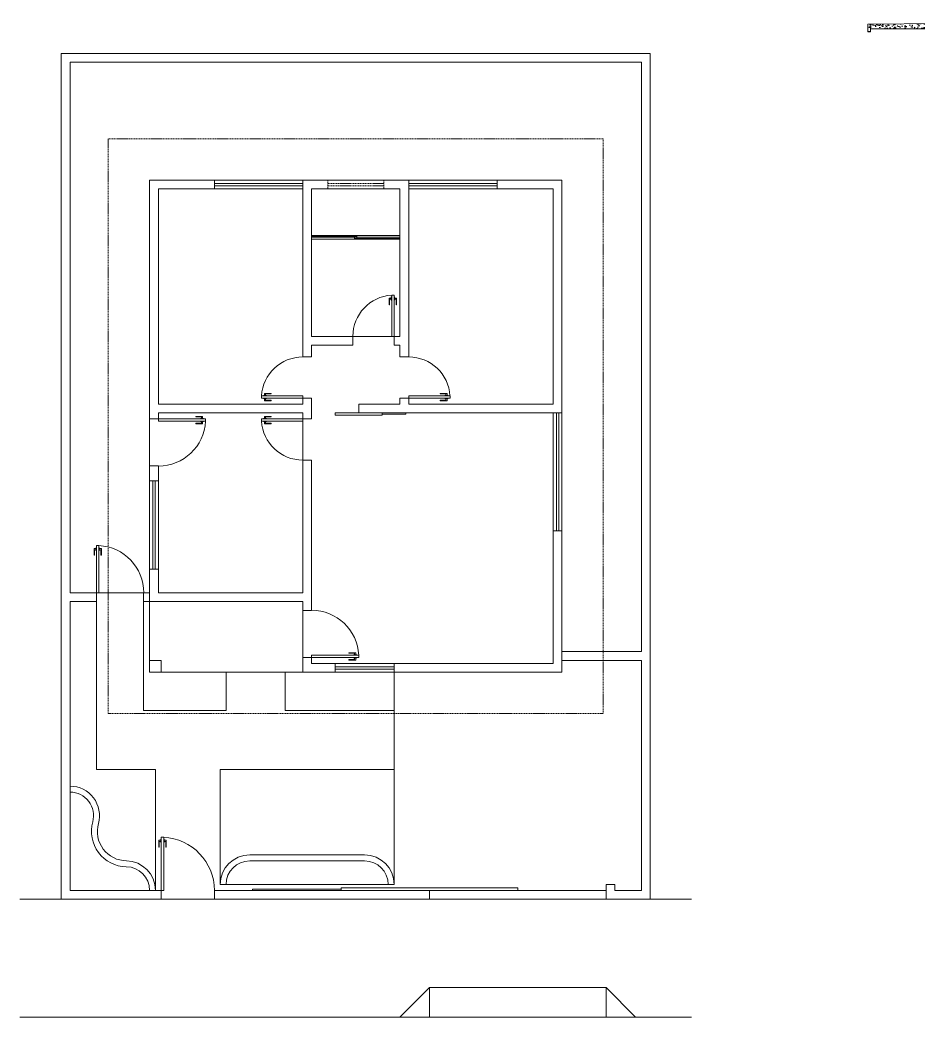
# Model space of a CAD drawing. Header units: centimetres. Extents: x 35234 to 39690, y -7016 to -4021.
# Drawn here: x 35234 to 36758, y -6275 to -4583 of the extents above; entities that cross this region are included whole.
import ezdxf

# ---------------------------------------------------------------- set-up
doc = ezdxf.new("R2010")
doc.units = ezdxf.units.CM
doc.header["$LTSCALE"] = 0.3
doc.linetypes.add('HIDDEN', pattern=[9.525, 6.35, -3.175])
for name, color, linetype, lineweight in [('Janelas', 86, 'Continuous', 5), ('Paredes', 87, 'Continuous', 20), ('Piso', 253, 'Continuous', 5), ('Portas', 152, 'Continuous', 5), ('Projeção Cobertura', 52, 'HIDDEN', 15), ('Terra', 46, 'Continuous', 13)]:
    doc.layers.add(name, color=color, linetype=linetype, lineweight=lineweight)

# ---------------------------------------------------------------- blocks, each defined once
blk = doc.blocks.new('porta70')
at = {"layer": 'Portas'}
for p, q in [((0, 0), (0, 70)), ((0, 70), (4, 70)), ((4, 70), (4, 0)), ((-0.75, 65), (-4.25, 65)), ((-4.25, 65), (-4.25, 53.5)), ((-4.25, 53.5), (-3.5, 53.5)), ((-3.5, 53.5), (-3.5, 63)), ((-3.5, 63), (-0.75, 63)), ((0, 66.75), (-0.75, 66.75)), ((-0.75, 66.75), (-0.75, 61.25)), ((-0.75, 61.25), (0, 61.25)), ((4, 66.75), (4.75, 66.75)), ((4.75, 61.25), (4, 61.25)), ((4.75, 66.75), (4.75, 61.25)), ((4.75, 65), (8.25, 65)), ((7.5, 63), (4.75, 63)), ((7.5, 53.5), (7.5, 63)), ((8.25, 53.5), (7.5, 53.5)), ((8.25, 65), (8.25, 53.5)), ((4, 0), (0, 0))]:
    blk.add_line(p, q, dxfattribs=at)
blk.add_arc((0, 0), 70, 0, 86.72951, dxfattribs=at)
blk = doc.blocks.new('portacorrer80')
at = {"layer": 'Portas'}
for p, q in [((0, 0), (-80, 0)), ((-80, 0), (-80, -4)), ((0, -4), (0, 0)), ((40, 0), (0, 0)), ((40, -2), (40, 0)), ((-80, -4), (0, -4)), ((0, -2), (40, -2))]:
    blk.add_line(p, q, dxfattribs=at)
blk = doc.blocks.new('janela100')
at = {"layer": 'Janelas'}
for p, q in [((0, 7.5), (100, 7.5)), ((0, 7.5), (0, -7.5)), ((0, 2), (100, 2)), ((100, 7.5), (100, -7.5)), ((0, -2), (100, -2)), ((0, -7.5), (100, -7.5))]:
    blk.add_line(p, q, dxfattribs=at)
blk = doc.blocks.new('porta80')
at = {"layer": 'Portas'}
for p, q in [((-0.75, 75), (-4.25, 75)), ((-4.25, 75), (-4.25, 63.5)), ((-3.5, 63.5), (-3.5, 73)), ((-3.5, 73), (-0.75, 73)), ((0, 76.75), (-0.75, 76.75)), ((-0.75, 76.75), (-0.75, 71.25)), ((-0.75, 71.25), (0, 71.25)), ((0, 0), (0, 80)), ((0, 80), (4, 80)), ((4, 80), (4, 0)), ((4, 76.75), (4.75, 76.75)), ((4.75, 71.25), (4, 71.25)), ((4.75, 76.75), (4.75, 71.25)), ((4.75, 75), (8.25, 75)), ((7.5, 73), (4.75, 73)), ((7.5, 63.5), (7.5, 73)), ((8.25, 75), (8.25, 63.5)), ((-4.25, 63.5), (-3.5, 63.5)), ((8.25, 63.5), (7.5, 63.5)), ((4, 0), (0, 0))]:
    blk.add_line(p, q, dxfattribs=at)
blk.add_arc((0, 0), 80.1, 0, 87.13759, dxfattribs=at)
blk = doc.blocks.new('porta90')
at = {"layer": 'Portas'}
for p, q in [((-0.75, 85), (-4.25, 85)), ((-4.25, 85), (-4.25, 73.5)), ((0, 86.75), (-0.75, 86.75)), ((-0.75, 86.75), (-0.75, 81.25)), ((0, 0), (0, 90)), ((0, 90), (4, 90)), ((4, 90), (4, 0)), ((4, 86.75), (4.75, 86.75)), ((4.75, 86.75), (4.75, 81.25)), ((4.75, 85), (8.25, 85)), ((8.25, 85), (8.25, 73.5)), ((-4.25, 73.5), (-3.5, 73.5)), ((-3.5, 73.5), (-3.5, 83)), ((-3.5, 83), (-0.75, 83)), ((-0.75, 81.25), (0, 81.25)), ((4.75, 81.25), (4, 81.25)), ((7.5, 83), (4.75, 83)), ((7.5, 73.5), (7.5, 83)), ((8.25, 73.5), (7.5, 73.5)), ((4, 0), (0, 0))]:
    blk.add_line(p, q, dxfattribs=at)
blk.add_arc((0, 0), 90, 0, 87.4552, dxfattribs=at)

msp = doc.modelspace()

# ---------------------------------------------------------------- hatches: boundary and pattern name
at = {"layer": 'Piso'}
h = msp.add_hatch(dxfattribs=at)
h.set_pattern_fill('AR-CONC', color=256, scale=0.08)
h.set_pattern_definition([(50, (-18027.649, -2796.672), (14.5747735, -1.2751268), [1.524, -16.764]), (355, (-18027.649, -2796.672), (-2.8194737, 15.2845476), [1.2192, -13.4112467]), (100.451445, (-18026.434, -2796.778), (11.7552998, 14.00942), [1.2952007, -14.2472196]), (46.1842, (-18027.649, -2792.608), (21.686323, -3.363386), [2.286, -25.146]), (96.635558, (-18025.842, -2792.888), (18.992331, 19.79409), [1.942802, -21.370849]), (351.18415, (-18027.649, -2792.608), (18.992331, 19.79409), [1.828797, -20.116779]), (21, (-18025.617, -2793.624), (12.1291513, -8.1812159), [1.524, -16.764]), (326, (-18025.617, -2793.624), (4.9441623, 14.7350373), [1.2192, -13.4112]), (71.451445, (-18024.606, -2794.305), (17.0733135, 6.5538215), [1.2952007, -14.247195]), (37.5, (-18027.649, -2796.6717), (0.24708826, 6.7644031), [0, -13.24864, 0, -13.6144, 0, -13.462]), (7.5, (-18027.649, -2796.672), (5.345573, 8.014446), [0, -7.76224, 0, -12.94384, 0, -5.1308]), (327.5, (-18032.18, -2796.6717), (10.8472476, -0.4582995), [0, -5.08, 0, -15.8496, 0, -21.0312]), (317.5, (-18034.212, -2796.672), (11.8503345, 2.0341193), [0, -6.604, 0, -10.52576, 0, -14.9352])])
h.paths.add_polyline_path([(36892.8, -4583.5), (36877.8, -4583.5), (36877.8, -4588.5), (36677.8, -4590.4), (36677.8, -4590.5), (36677.7, -4598.5), (36877.8, -4598.5), (36877.8, -4613.5), (36881.5, -4613.5), (36883.4, -4623.5), (36885.3, -4613.5), (36887.1, -4603.5), (36889, -4613.5), (36892.8, -4613.5)])
h.paths.add_polyline_path([(36677.8, -4590.5), (36677.7, -4590.4), (36672.8, -4590.5), (36672.8, -4603.5), (36677.7, -4603.5)])
at = {"layer": 'Portas'}
h = msp.add_hatch(color=256, dxfattribs=at)
h.dxf.hatch_style = 1
h.paths.add_polyline_path([(35801.8, -4950.3), (35728.8, -4950.3), (35728.8, -4952.3), (35801.8, -4952.3)])
h.paths.add_polyline_path([(35878.8, -4952.3), (35805.8, -4952.3), (35805.8, -4954.3), (35878.8, -4954.3)])

# ---------------------------------------------------------------- linework, layer by layer
at = {"layer": 'Janelas', "linetype": 'HIDDEN'}
for p, q in [((35756.3, -4855.3), (35756.3, -4870.3)), ((35851.3, -4855.3), (35851.3, -4870.3)), ((35756.3, -4860.8), (35851.3, -4860.8)), ((35756.3, -4864.8), (35851.3, -4864.8))]:
    msp.add_line(p, q, dxfattribs=at)
at = {"layer": 'Paredes'}
for p, q in [((35563.8, -4855.3), (35453.8, -4855.3)), ((35453.8, -4855.3), (35453.8, -5260.3)), ((35563.8, -4855.3), (35563.8, -4870.3)), ((35893.8, -4855.3), (35713.8, -4855.3)), ((35713.8, -4855.3), (35713.8, -5155.3)), ((35893.8, -4855.3), (35893.8, -5155.3)), ((36153.8, -4855.3), (36043.8, -4855.3)), ((36043.8, -4855.3), (36043.8, -4870.3)), ((36153.8, -5250.3), (36153.8, -4855.3)), ((35563.8, -4870.3), (35468.8, -4870.3)), ((35468.8, -4870.3), (35468.8, -5235.3)), ((35878.8, -4870.3), (35728.8, -4870.3)), ((35728.8, -4870.3), (35728.8, -5120.3)), ((35878.8, -4870.3), (35878.8, -5120.3)), ((36138.8, -4870.3), (36043.8, -4870.3)), ((36138.8, -5235.3), (36138.8, -4870.3)), ((35728.8, -5120.3), (35798.8, -5120.3)), ((35798.8, -5135.3), (35798.8, -5120.3)), ((35868.8, -5120.3), (35878.8, -5120.3)), ((35868.8, -5120.3), (35868.8, -5135.3)), ((35728.8, -5135.3), (35728.8, -5155.3)), ((35728.8, -5135.3), (35798.8, -5135.3)), ((35868.8, -5135.3), (35878.8, -5135.3)), ((35878.8, -5135.3), (35878.8, -5155.3)), ((35728.8, -5155.3), (35713.8, -5155.3)), ((35878.8, -5155.3), (35893.8, -5155.3)), ((35713.8, -5225.3), (35713.8, -5235.3)), ((35713.8, -5225.3), (35728.8, -5225.3)), ((35728.8, -5225.3), (35728.8, -5260.3)), ((35878.8, -5225.3), (35878.8, -5235.3)), ((35878.8, -5225.3), (35893.8, -5225.3)), ((35893.8, -5225.3), (35893.8, -5235.3)), ((35713.8, -5235.3), (35468.8, -5235.3)), ((35878.8, -5235.3), (35808.8, -5235.3)), ((35808.8, -5235.3), (35808.8, -5250.3)), ((36138.8, -5235.3), (35893.8, -5235.3)), ((35468.8, -5260.3), (35453.8, -5260.3)), ((35713.8, -5250.3), (35468.8, -5250.3)), ((35468.8, -5250.3), (35468.8, -5260.3)), ((35713.8, -5250.3), (35713.8, -5260.3)), ((35713.8, -5260.3), (35728.8, -5260.3)), ((36153.8, -5250.3), (35808.8, -5250.3)), ((35453.8, -5340.3), (35453.8, -5365.3)), ((35468.8, -5340.3), (35453.8, -5340.3)), ((35468.8, -5340.3), (35468.8, -5365.3)), ((35713.8, -5330.3), (35713.8, -5555.3)), ((35728.8, -5330.3), (35713.8, -5330.3)), ((35728.8, -5330.3), (35728.8, -5585.3)), ((35453.8, -5365.3), (35468.8, -5365.3)), ((36138.8, -5675.3), (36138.8, -5450.3)), ((36138.8, -5450.3), (36153.8, -5450.3)), ((36153.8, -5690.3), (36153.8, -5450.3)), ((35453.8, -5515.3), (35453.8, -5570.3)), ((35468.8, -5515.3), (35453.8, -5515.3)), ((35468.8, -5515.3), (35468.8, -5555.3)), ((35363.8, -5555.3), (35318.8, -5555.3)), ((35363.8, -5555.3), (35363.8, -5570.3)), ((35453.8, -5555.3), (35443.8, -5555.3)), ((35443.8, -5555.3), (35443.8, -5570.3)), ((35713.8, -5555.3), (35468.8, -5555.3)), ((35363.8, -5570.3), (35318.8, -5570.3)), ((35713.8, -5570.3), (35443.8, -5570.3)), ((35713.8, -5570.3), (35713.8, -5585.3)), ((35728.8, -5585.3), (35713.8, -5585.3)), ((35713.8, -5665.3), (35713.8, -5690.3)), ((35728.8, -5665.3), (35713.8, -5665.3)), ((35728.8, -5665.3), (35728.8, -5675.3)), ((36153.8, -5655.3), (36288.8, -5655.3)), ((35728.8, -5675.3), (35768.8, -5675.3)), ((35768.8, -5675.3), (35768.8, -5690.3)), ((35868.8, -5675.3), (36138.8, -5675.3)), ((35868.8, -5690.3), (35868.8, -5675.3)), ((36153.8, -5670.3), (36288.8, -5670.3)), ((35713.8, -5690.3), (35768.8, -5690.3)), ((35868.8, -5690.3), (36153.8, -5690.3)), ((36243.8, -6050.3), (36228.8, -6050.3)), ((36228.8, -6050.3), (36228.8, -6075.3)), ((36243.8, -6060.3), (36243.8, -6050.3)), ((35473.8, -6060.3), (35473.8, -6075.3)), ((35563.8, -6075.3), (35563.8, -6060.3)), ((35928.8, -6060.3), (35928.8, -6075.3)), ((35473.8, -6075.3), (35233.8, -6075.3)), ((36373.8, -6075.3), (36228.8, -6075.3)), ((36373.8, -6275.3), (35233.8, -6275.3))]:
    msp.add_line(p, q, dxfattribs=at)
for points in [[(35303.8, -6075.3), (35303.8, -4640.3), (36303.8, -4640.3), (36303.8, -6075.3)], [(35318.8, -5555.3), (35318.8, -4655.3), (36288.8, -4655.3), (36288.8, -5655.3)], [(35473.8, -6060.3), (35318.8, -6060.3), (35318.8, -5570.3)], [(36288.8, -5670.3), (36288.8, -6060.3), (36243.8, -6060.3)], [(35928.8, -6060.3), (35563.8, -6060.3)], [(35928.8, -6075.3), (35563.8, -6075.3)]]:
    msp.add_lwpolyline(points, dxfattribs=at)
msp.add_lwpolyline([(35453.8, -5690.3), (35473.8, -5690.3), (35473.8, -5670.3), (35453.8, -5670.3)], close=True, dxfattribs=at)
at = {"layer": 'Piso'}
for p, q in [((36877.8, -4588.5), (36672.8, -4590.5)), ((36672.8, -4603.5), (36672.8, -4590.5)), ((36677.7, -4603.5), (36677.8, -4590.5)), ((36877.8, -4598.5), (36677.8, -4598.5)), ((35798.8, -5120.3), (35868.8, -5120.3)), ((35453.8, -5260.3), (35453.8, -5340.3)), ((35713.8, -5260.3), (35713.8, -5330.3)), ((35363.8, -5555.3), (35443.8, -5555.3)), ((35363.8, -5570.3), (35363.8, -5855.3)), ((35443.8, -5570.3), (35443.8, -5755.3)), ((35453.8, -5570.3), (35453.8, -5670.3)), ((35713.8, -5585.3), (35713.8, -5665.3)), ((35473.8, -5690.3), (35713.8, -5690.3)), ((35583.8, -5690.3), (35583.8, -5755.3)), ((35683.8, -5690.3), (35683.8, -5755.3)), ((35868.8, -5690.3), (35868.8, -6050.3)), ((35443.8, -5755.3), (35583.8, -5755.3)), ((35683.8, -5755.3), (35868.8, -5755.3)), ((35363.8, -5855.3), (35463.8, -5855.3)), ((35463.8, -6060.3), (35463.8, -5855.3)), ((35573.8, -6050.3), (35573.8, -5855.3)), ((35573.8, -5855.3), (35868.8, -5855.3)), ((35623.8, -6000.3), (35818.8, -6000.3)), ((35623.8, -6010.3), (35818.8, -6010.3)), ((35868.8, -6050.3), (35573.8, -6050.3)), ((35928.8, -6060.3), (36228.8, -6060.3)), ((35473.8, -6075.3), (35563.8, -6075.3)), ((35928.8, -6075.3), (36228.8, -6075.3)), ((35878.8, -6275.3), (35928.8, -6225.3)), ((35928.8, -6275.3), (35928.8, -6225.3)), ((35928.8, -6225.3), (36228.8, -6225.3)), ((36228.8, -6225.3), (36228.8, -6275.3)), ((36278.8, -6275.3), (36228.8, -6225.3))]:
    msp.add_line(p, q, dxfattribs=at)
for centre, radius, start, end in [((35318.8, -5933.6), 50, 344.5242, 90), ((35318.8, -5933.6), 40, 344.5242, 90), ((35415.2, -5960.3), 60, 164.5242, 269.2125), ((35415.2, -5960.3), 50, 164.5242, 269.2125), ((35623.8, -6050.3), 50, 90, 180), ((35818.8, -6050.3), 50, 0, 90), ((35413.8, -6060.3), 40, 0, 89.2125), ((35413.8, -6060.3), 50, 0, 89.2125), ((35623.8, -6050.3), 40, 90, 180), ((35818.8, -6050.3), 40, 0, 90)]:
    msp.add_arc(centre, radius, start, end, dxfattribs=at)
at = {"layer": 'Portas'}
for p, q in [((35728.8, -4949.3), (35878.8, -4949.3)), ((35728.8, -4950.3), (35805.8, -4950.3)), ((35728.8, -4952.3), (35878.8, -4952.3)), ((35728.8, -4955.3), (35878.8, -4955.3)), ((35801.8, -4950.3), (35801.8, -4954.3)), ((35801.8, -4954.3), (35878.8, -4954.3)), ((35805.8, -4950.3), (35805.8, -4954.3)), ((36078.8, -6056.3), (35778.8, -6056.3)), ((35778.8, -6056.3), (35778.8, -6060.3)), ((36078.8, -6060.3), (36078.8, -6056.3)), ((35778.8, -6058.3), (35628.8, -6058.3)), ((35628.8, -6058.3), (35628.8, -6060.3)), ((35628.8, -6060.3), (35778.8, -6060.3)), ((35928.8, -6060.3), (36078.8, -6060.3))]:
    msp.add_line(p, q, dxfattribs=at)
at = {"layer": 'Projeção Cobertura'}
for p, q in [((36223.8, -4785.3), (35383.8, -4785.3)), ((35383.8, -4785.3), (35383.8, -5760.3)), ((36223.8, -5760.3), (36223.8, -4785.3)), ((35383.8, -5760.3), (36223.8, -5760.3))]:
    msp.add_line(p, q, dxfattribs=at)
at = {"layer": 'Terra'}
msp.add_line((36672.8, -4603.5), (36677.7, -4603.5), dxfattribs=at)

# ---------------------------------------------------------------- block references
at = {"layer": 'Janelas', "xscale": 1.5}
for p in [(35563.8, -4862.8), (35893.8, -4862.8)]:
    msp.add_blockref('janela100', p, dxfattribs=at)
at = {"layer": 'Janelas'}
for p, xscale, rotation in [((36146.3, -5450.3), 2, 90), ((35461.3, -5365.3), 1.5, 270)]:
    msp.add_blockref('janela100', p, dxfattribs=dict(at, xscale=xscale, rotation=rotation))
msp.add_blockref('janela100', (35768.8, -5682.8), dxfattribs=at)
at = {"layer": 'Portas', "xscale": -1}
msp.add_blockref('porta70', (35868.8, -5120.3), dxfattribs=at)
at = {"layer": 'Portas'}
for name, p, rotation in [('porta70', (35713.8, -5225.3), 90.00000000000001), ('porta80', (35468.8, -5260.3), 270)]:
    msp.add_blockref(name, p, dxfattribs=dict(at, rotation=rotation))
at = {"layer": 'Portas', "xscale": -1}
for name, p, rotation in [('porta70', (35893.8, -5225.3), 270), ('porta70', (35713.8, -5260.3), 90), ('porta80', (35728.8, -5665.3), 270)]:
    msp.add_blockref(name, p, dxfattribs=dict(at, rotation=rotation))
at = {"layer": 'Portas'}
for name, p in [('portacorrer80', (35848.8, -5250.3)), ('porta80', (35363.8, -5555.3)), ('porta90', (35473.8, -6060.3))]:
    msp.add_blockref(name, p, dxfattribs=at)

doc.saveas('drawing.dxf')
